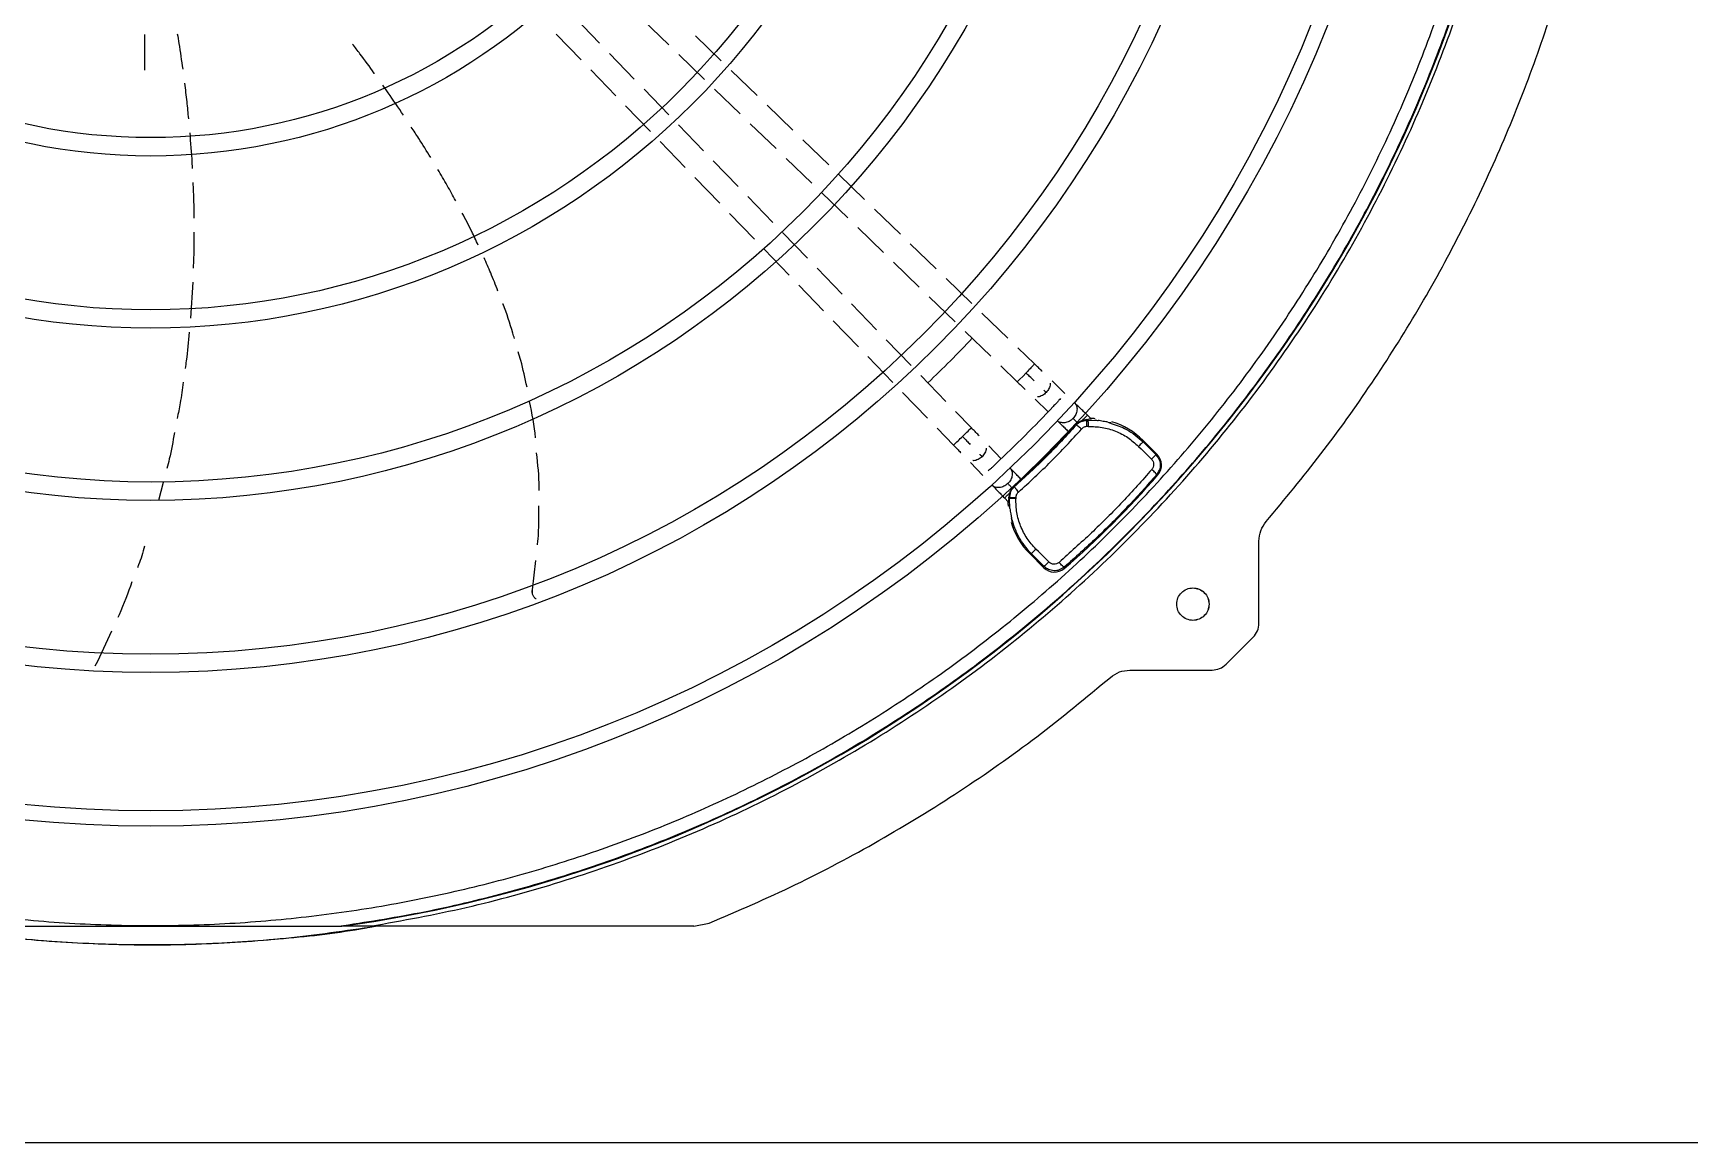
# Model space of a CAD drawing. Extents: x 5 to 331, y -33 to 175.
# Drawn here: x 181.66 to 194.76, y 51.5 to 60.28 of the extents above; entities that cross this region are included whole.
import ezdxf

# ---------------------------------------------------------------- set-up
doc = ezdxf.new("R2010")
doc.units = 0
doc.header["$MEASUREMENT"] = 0
doc.layers.get('0').update_dxf_attribs({"linetype": 'CONTINUOUS'})
doc.layers.add('0 Unit', color=7, linetype='CONTINUOUS')

msp = doc.modelspace()

# ---------------------------------------------------------------- linework, layer by layer
at = {"color": 7, "linetype": 'Continuous', "lineweight": 25}
for p, q in [((186.14283, 60.19643), (185.94573, 60.40027)), ((182.54474, 60.26693), (182.54474, 59.9831)), ((185.79867, 60.26917), (185.99605, 60.06504)), ((186.4848, 60.38202), (186.6891, 60.18448)), ((187.10358, 60.05754), (186.89955, 60.25481)), ((186.41644, 59.91345), (186.21952, 60.11711)), ((186.76764, 60.10854), (186.9715, 59.91142)), ((186.07279, 59.98568), (186.27032, 59.78138)), ((187.3874, 59.7831), (187.18293, 59.98081)), ((186.69047, 59.63005), (186.49349, 59.83377)), ((187.05076, 59.83479), (187.25442, 59.63786)), ((186.34685, 59.70223), (186.54413, 59.4982)), ((187.67022, 59.50965), (187.467, 59.70615)), ((186.96491, 59.34621), (186.76711, 59.55078)), ((187.33402, 59.5609), (187.53805, 59.36362)), ((186.62085, 59.41886), (186.81827, 59.21467)), ((187.95372, 59.23552), (187.74958, 59.43291)), ((187.23759, 59.0642), (187.04078, 59.26775)), ((187.61755, 59.28675), (187.8206, 59.09042)), ((186.89562, 59.13468), (187.09225, 58.93132)), ((188.23709, 58.96153), (188.03312, 59.15876)), ((187.51177, 58.78064), (187.31418, 58.98498)), ((187.89983, 59.01381), (188.10421, 58.8162)), ((187.16911, 58.85182), (187.36596, 58.64824)), ((188.52073, 58.68728), (188.31652, 58.88473)), ((187.78503, 58.49801), (187.5885, 58.70127)), ((188.1833, 58.73972), (188.38666, 58.5431)), ((187.44266, 58.56892), (187.64084, 58.36395)), ((188.80347, 58.4139), (188.59934, 58.61127)), ((188.46624, 58.46615), (188.67032, 58.26882)), ((182.92541, 58.3079), (182.90726, 58.02246)), ((188.05966, 58.21399), (187.86175, 58.41867)), ((189.08679, 58.13995), (188.88328, 58.33673)), ((187.71731, 58.28486), (187.91378, 58.08166)), ((188.74912, 58.19262), (188.95317, 57.99533)), ((188.33239, 57.93192), (188.13542, 58.13563)), ((189.37, 57.86611), (189.1657, 58.06365)), ((187.99052, 58.0023), (188.18848, 57.79757)), ((189.03272, 57.91842), (189.23586, 57.72199)), ((188.60617, 57.64877), (188.40938, 57.85229)), ((189.5823, 57.66084), (189.44945, 57.78929)), ((188.26457, 57.71887), (188.46203, 57.51465)), ((189.31528, 57.6452), (189.44543, 57.51936)), ((188.88029, 57.36527), (188.68265, 57.56968)), ((189.82194, 57.42841), (189.72088, 57.52655)), ((188.53848, 57.43559), (188.7352, 57.23213)), ((189.5867, 57.38245), (189.68906, 57.28306)), ((189.08235, 57.15629), (188.95663, 57.28631)), ((190.03109, 57.22573), (189.9994, 57.25637)), ((188.81225, 57.15244), (188.94084, 57.01946)), ((189.92269, 57.19384), (189.90977, 57.1815)), ((189.90977, 57.1815), (189.91014, 57.17744)), ((189.99386, 57.22231), (189.9596, 57.215)), ((189.96068, 57.20897), (189.99436, 57.21686)), ((189.99386, 57.22231), (190.00308, 57.223)), ((189.99436, 57.21686), (189.99386, 57.22231)), ((190.00364, 57.21716), (189.99436, 57.21686)), ((190.00548, 57.16696), (189.99604, 57.16666)), ((190.00308, 57.223), (190.00364, 57.21716)), ((190.00364, 57.21716), (190.08393, 57.21427)), ((189.31789, 56.9119), (189.21934, 57.01428)), ((190.40416, 57.00917), (190.42425, 56.98908)), ((190.42425, 56.98908), (190.50594, 56.90747)), ((190.43998, 57.04451), (190.43924, 57.05635)), ((190.43924, 57.05635), (190.55083, 56.94476)), ((190.54023, 56.94434), (190.43998, 57.04451)), ((189.07454, 56.88086), (189.17254, 56.77905)), ((190.55083, 56.94476), (190.54023, 56.94433)), ((182.69166, 56.72384), (182.65496, 56.58156)), ((190.55695, 56.78443), (190.54601, 56.7839)), ((189.34409, 56.60114), (189.37481, 56.56937)), ((189.37763, 56.59756), (189.37834, 56.60679)), ((189.38374, 56.59725), (189.37763, 56.59756)), ((189.3857, 56.6411), (189.37834, 56.60679)), ((189.37834, 56.60679), (189.38403, 56.60654)), ((189.38403, 56.60654), (189.38374, 56.59725)), ((189.38662, 56.51696), (189.38374, 56.59725)), ((189.38403, 56.60654), (189.3909, 56.63575)), ((189.40688, 56.67803), (189.41922, 56.69095)), ((189.42346, 56.69076), (189.41922, 56.69095)), ((189.43435, 56.60497), (189.43404, 56.59553)), ((191.35582, 55.61082), (191.35582, 56.26044)), ((185.6115, 55.8744), (185.63717, 56.10675)), ((189.54403, 56.16113), (189.55639, 56.16091)), ((189.65562, 56.04954), (189.54403, 56.16113)), ((189.65655, 56.06066), (189.55639, 56.16091)), ((189.61194, 56.17676), (189.59185, 56.19685)), ((189.69354, 56.09507), (189.61194, 56.17676)), ((189.65562, 56.04954), (189.65655, 56.06066)), ((189.81594, 56.04342), (189.817, 56.05489)), ((185.61097, 55.8744), (185.6115, 55.8744)), ((182.28322, 55.54787), (182.17281, 55.30839)), ((191.09636, 55.28614), (191.3097, 55.49948)), ((182.17281, 55.30839), (182.14998, 55.27068)), ((190.33541, 55.24002), (190.98502, 55.24002)), ((184.33199, 53.21457), (184.10514, 53.21457)), ((186.8887, 53.21457), (184.33199, 53.21457)), ((186.8887, 53.21457), (187.00819, 53.23812))]:
    msp.add_line(p, q, dxfattribs=at)
at = {"color": 8, "linetype": 'Continuous', "lineweight": 25}
for p, q in [((189.67396, 57.43527), (189.65497, 57.4537)), ((190.1619, 57.20079), (190.18763, 57.19076)), ((190.5616, 56.81145), (190.54601, 56.7839)), ((189.817, 56.05489), (189.78802, 56.03848))]:
    msp.add_line(p, q, dxfattribs=at)
at = {"color": 8, "linetype": 'Continuous', "lineweight": 25, "flags": 128}
msp.add_lwpolyline([(189.51406, 57.59012), (189.48786, 57.56304), (189.46562, 57.54009), (189.45072, 57.52475), (189.44543, 57.51936), (189.44543, 57.51936)], dxfattribs=at)
for centre, radius in [((182.59309, 64.00259), 9.99706), ((182.59309, 64.00197), 9.87436), ((182.59309, 64.00259), 8.78089), ((182.59309, 64.00197), 8.63615), ((182.59309, 64.00197), 7.41998), ((182.59928, 64.00207), 7.27453), ((182.59309, 64.00197), 6.05846), ((182.59309, 64.00197), 5.9131), ((182.59309, 64.00197), 4.69694), ((182.59309, 64.00197), 4.55158)]:
    msp.add_circle(centre, radius)
at = {"color": 7, "linetype": 'Continuous', "lineweight": 25}
for centre, radius, start, end in [((182.59821, 64.00197), 10.89215, 277.952419, 82.047581), ((182.59494, 64), 8.93423, 313.437539, 316.623841), ((182.59845, 64.00282), 9.76894, 313.118297, 316.88199), ((185.3409, 61.25945), 6.11841, 312.506864, 317.495239), ((185.34076, 61.2596), 6.87283, 310.627711, 319.372428)]:
    msp.add_arc(centre, radius, start, end, dxfattribs=at)
at = {"color": 8, "linetype": 'Continuous', "lineweight": 25}
for centre, radius, start, end in [((185.32952, 61.70976), 6.45294, 315.849598, 316.359274), ((178.02307, 68.48853), 15.83438, 313.946005, 314.301587), ((181.59846, 64.70749), 10.63091, 313.68259, 314.213901)]:
    msp.add_arc(centre, radius, start, end, dxfattribs=at)
at = {"color": 7, "linetype": 'Continuous', "lineweight": 25}
for centre, major_axis, ratio, start_param, end_param in [((190.02193, 56.63798), (-0.01094, 0.5912), 0.99873356, 6.19922493, 6.25533158), ((190.02193, 56.63798), (-0.01094, 0.5912), 0.99873356, 5.47991309, 5.97123283), ((190.46717, 56.86128), (0.11816, 0.00449), 0.99887071, 5.53666029, 7.03005136), ((189.96239, 56.57844), (0.5912, -0.01099), 0.99873837, 3.16909386, 3.23078), ((189.96239, 56.57844), (0.5912, -0.01099), 0.99873837, 3.44852138, 3.94495007), ((189.73909, 56.1332), (0.00447, 0.11816), 0.99886585, 2.39455207, 3.88794044)]:
    msp.add_ellipse(centre, major_axis=major_axis, ratio=ratio, start_param=start_param, end_param=end_param, dxfattribs=at)
for points, knots in [([(174.7678, 56.59055), (174.91033, 56.44482), (175.19748, 56.15123), (175.66233, 55.74005), (176.15491, 55.34952), (176.67618, 54.98473), (177.2242, 54.64755), (177.79693, 54.34094), (178.39174, 54.06742), (179.00522, 53.82937), (179.63439, 53.62854), (180.27591, 53.46632), (180.92617, 53.34377), (181.58146, 53.26146), (182.23818, 53.2195), (182.89286, 53.21758), (183.54142, 53.25497), (184.18043, 53.33045), (184.8067, 53.44239), (185.41803, 53.58911), (186.01194, 53.76859), (186.58923, 53.97971), (187.15363, 54.22321), (187.70834, 54.50111), (188.25319, 54.81477), (188.785, 55.16398), (189.30098, 55.54841), (189.79772, 55.96707), (190.27188, 56.41849), (190.71999, 56.90039), (191.13934, 57.41062), (191.52737, 57.94662), (191.88179, 58.50541), (192.20068, 59.08376), (192.48262, 59.67836), (192.7266, 60.28589), (192.93179, 60.90227), (193.09807, 61.52386), (193.22575, 62.14712), (193.3156, 62.76936), (193.36857, 63.38753), (193.386, 64.00197), (193.36857, 64.61641), (193.3156, 65.23457), (193.22575, 65.85681), (193.09807, 66.48007), (192.93179, 67.10167), (192.7266, 67.71805), (192.48263, 68.32557), (192.20069, 68.92017), (191.8818, 69.49853), (191.52738, 70.05732), (191.13935, 70.59331), (190.72001, 71.10354), (190.27189, 71.58544), (189.79773, 72.03687), (189.30099, 72.45553), (188.78501, 72.83997), (188.25321, 73.18916), (187.70836, 73.50283), (187.15364, 73.78074), (186.58924, 74.02424), (186.01195, 74.23536), (185.41805, 74.41483), (184.80672, 74.56155), (184.18044, 74.6735), (183.54143, 74.74897), (182.89287, 74.78637), (182.23819, 74.78445), (181.58148, 74.74249), (180.92618, 74.66018), (180.27592, 74.53763), (179.6344, 74.37542), (179.00524, 74.17458), (178.39175, 73.93654), (177.79694, 73.66301), (177.22421, 73.3564), (176.67619, 73.01922), (176.15492, 72.65444), (175.66234, 72.26391), (175.19748, 71.85273), (174.91033, 71.55913), (174.7678, 71.4134)], [0, 0, 0, 0, 0.01189592, 0.02396584, 0.03619649, 0.04857359, 0.06108194, 0.07373471, 0.0864717, 0.09927432, 0.11212355, 0.12500004, 0.13787625, 0.15072533, 0.16352795, 0.17626509, 0.18891813, 0.20142621, 0.21380317, 0.22603385, 0.23810393, 0.25000004, 0.2618959, 0.27396585, 0.28619652, 0.29857361, 0.31108196, 0.32373474, 0.33647171, 0.34927432, 0.36212355, 0.37500004, 0.38787624, 0.40072531, 0.41352793, 0.42626506, 0.4389181, 0.45142619, 0.46380314, 0.47603381, 0.48810388, 0.50000001, 0.51189586, 0.52396581, 0.53619649, 0.54857357, 0.56108191, 0.57373469, 0.58647168, 0.59927428, 0.6121235, 0.62499999, 0.63787621, 0.65072529, 0.66352791, 0.67626502, 0.68891805, 0.70142614, 0.71380312, 0.72603376, 0.73810387, 0.74999998, 0.76189582, 0.77396578, 0.78619645, 0.79857355, 0.81108188, 0.82373468, 0.83647168, 0.84927427, 0.86212351, 0.87499998, 0.88787621, 0.90072531, 0.91352792, 0.92626504, 0.93891808, 0.95142617, 0.96380314, 0.97603381, 0.98810396, 1, 1, 1, 1]), ([(184.07678, 53.21458), (184.29121, 53.24775), (184.72006, 53.31408), (185.35435, 53.46209), (185.97918, 53.64498), (186.59182, 53.86561), (187.19023, 54.12224), (187.77223, 54.41421), (188.33575, 54.74042), (188.87877, 55.09971), (189.39937, 55.4908), (189.89567, 55.91229), (190.3659, 56.36268), (190.80839, 56.84035), (191.22155, 57.34361), (191.60391, 57.87065), (191.95411, 58.41958), (192.27088, 58.98846), (192.55311, 59.57525), (192.79977, 60.17784), (193.01001, 60.7941), (193.18304, 61.42182), (193.31827, 62.05875), (193.41521, 62.70262), (193.47352, 63.35113), (193.49298, 64.00197), (193.47352, 64.65281), (193.41522, 65.30132), (193.31828, 65.94519), (193.18305, 66.58213), (193.01001, 67.20984), (192.79978, 67.8261), (192.55311, 68.42869), (192.27089, 69.01548), (191.95411, 69.58436), (191.60392, 70.1333), (191.22156, 70.66033), (190.8084, 71.16359), (190.36591, 71.64126), (189.89567, 72.09165), (189.39938, 72.51314), (188.87878, 72.90423), (188.33576, 73.26352), (187.77224, 73.58973), (187.19024, 73.88171), (186.59183, 74.13834), (185.97919, 74.35896), (185.35436, 74.54185), (184.72007, 74.68986), (184.29122, 74.7562), (184.07679, 74.78937)], [0, 0, 0, 0, 0.02083334, 0.04166665, 0.06250003, 0.08333335, 0.10416665, 0.125, 0.1458333, 0.16666668, 0.18749997, 0.20833336, 0.22916668, 0.25000001, 0.27083332, 0.29166664, 0.31250001, 0.33333334, 0.35416664, 0.37499996, 0.39583334, 0.41666666, 0.43749998, 0.4583333, 0.47916665, 0.5, 0.5208333, 0.54166664, 0.5625, 0.58333332, 0.60416664, 0.62499998, 0.64583333, 0.66666665, 0.68749999, 0.70833331, 0.72916664, 0.74999997, 0.77083333, 0.79166666, 0.81249999, 0.83333331, 0.85416669, 0.875, 0.89583335, 0.91666666, 0.9375, 0.95833334, 0.97916668, 1, 1, 1, 1]), ([(184.33199, 53.21457), (184.58485, 53.26062), (185.09057, 53.35271), (185.83441, 53.55821), (186.56274, 53.81182), (187.27116, 54.11717), (187.95635, 54.47142), (188.61485, 54.87317), (189.2434, 55.32031), (189.83885, 55.81067), (190.39827, 56.34177), (190.91884, 56.91099), (191.398, 57.51549), (191.83336, 58.15226), (192.22274, 58.81814), (192.56421, 59.50981), (192.85608, 60.22384), (193.09688, 60.95666), (193.28543, 61.70463), (193.42078, 62.46404), (193.50226, 63.23109), (193.52946, 64.00198), (193.50226, 64.77288), (193.42077, 65.53993), (193.28542, 66.29934), (193.09688, 67.04731), (192.85607, 67.78013), (192.5642, 68.49415), (192.22273, 69.18582), (191.83335, 69.8517), (191.39799, 70.48848), (190.91883, 71.09298), (190.39825, 71.66219), (189.83884, 72.1933), (189.24338, 72.68365), (188.61483, 73.13079), (187.95633, 73.53254), (187.27114, 73.88679), (186.56272, 74.19213), (185.83439, 74.44574), (185.09055, 74.65125), (184.58483, 74.74333), (184.33198, 74.78938)], [0, 0, 0, 0, 0.02500002, 0.05000002, 0.07500002, 0.10000003, 0.12499999, 0.15000004, 0.17499999, 0.20000003, 0.22500003, 0.25, 0.27500001, 0.30000002, 0.325, 0.35000002, 0.375, 0.4, 0.42500002, 0.45000001, 0.47500003, 0.50000003, 0.52499999, 0.55000001, 0.57500001, 0.6, 0.62500003, 0.65, 0.67500002, 0.70000003, 0.72500002, 0.75000002, 0.77499999, 0.80000001, 0.825, 0.85000003, 0.87500003, 0.89999998, 0.92500001, 0.95, 0.975, 1, 1, 1, 1]), ([(191.41297, 56.41447), (191.55973, 56.59108), (191.85326, 56.94429), (192.25283, 57.50598), (192.62077, 58.08851), (192.95298, 58.69228), (193.24905, 59.31452), (193.50773, 59.95322), (193.72818, 60.6061), (193.90961, 61.27089), (194.05138, 61.94524), (194.15301, 62.6268), (194.21413, 63.31318), (194.23452, 64.00197), (194.21413, 64.69077), (194.15301, 65.37715), (194.05138, 66.05871), (193.90961, 66.73306), (193.72818, 67.39785), (193.50773, 68.05073), (193.24905, 68.68943), (192.95298, 69.31167), (192.62077, 69.91544), (192.25283, 70.49797), (191.85326, 71.05965), (191.55973, 71.41287), (191.41297, 71.58948)], [0, 0, 0, 0, 0.04166672, 0.08333338, 0.12500007, 0.16666672, 0.20833335, 0.25000008, 0.29166671, 0.33333336, 0.37500001, 0.41666672, 0.45833338, 0.50000004, 0.54166669, 0.58333335, 0.62499999, 0.66666668, 0.70833333, 0.74999999, 0.79166669, 0.83333335, 0.87499997, 0.91666669, 0.95833332, 1, 1, 1, 1]), ([(182.80314, 60.27161), (182.80751, 60.24622), (182.82312, 60.15554), (182.8362, 60.06007), (182.84562, 59.99132)], [0, 0, 0, 0, 0.27992058, 1, 1, 1, 1]), ([(184.36266, 59.95661), (184.36211, 59.95738), (184.32451, 60.01027), (184.26673, 60.08844), (184.20868, 60.16519), (184.18919, 60.19097)], [0, 0, 0, 0, 0.00977442, 0.66748489, 1, 1, 1, 1]), ([(182.85965, 59.88128), (182.8659, 59.83257), (182.87773, 59.74024), (182.88654, 59.64473), (182.8907, 59.59962)], [0, 0, 0, 0, 0.5276329, 1, 1, 1, 1]), ([(184.59227, 59.62734), (184.55181, 59.68721), (184.49799, 59.76684), (184.44212, 59.84501), (184.42826, 59.8644)], [0, 0, 0, 0, 0.75189874, 1, 1, 1, 1]), ([(182.90119, 59.48982), (182.90774, 59.41048), (182.91551, 59.31635), (182.91996, 59.22092), (182.92066, 59.20594)], [0, 0, 0, 0, 0.8430023, 1, 1, 1, 1]), ([(184.80675, 59.29269), (184.77562, 59.34348), (184.72578, 59.4248), (184.67318, 59.50433), (184.65343, 59.53419)], [0, 0, 0, 0, 0.62458899, 1, 1, 1, 1]), ([(182.92598, 59.09647), (182.92671, 59.0817), (182.931, 58.99534), (182.93381, 58.90072), (182.93376, 58.82097), (182.93375, 58.81329)], [0, 0, 0, 0, 0.15715941, 0.91876163, 1, 1, 1, 1]), ([(185.00442, 58.95073), (184.98236, 58.99142), (184.93714, 59.07483), (184.88849, 59.15628), (184.86358, 59.198)], [0, 0, 0, 0, 0.48783985, 1, 1, 1, 1]), ([(185.18232, 58.60089), (185.16544, 58.63692), (185.12537, 58.72249), (185.0815, 58.80617), (185.05609, 58.85462)], [0, 0, 0, 0, 0.42108076, 1, 1, 1, 1]), ([(182.93379, 58.70208), (182.93403, 58.66389), (182.93462, 58.56923), (182.931, 58.47463), (182.92884, 58.41818)], [0, 0, 0, 0, 0.40333981, 1, 1, 1, 1]), ([(185.33797, 58.23731), (185.31964, 58.28525), (185.28566, 58.37411), (185.24657, 58.46085), (185.22857, 58.50079)], [0, 0, 0, 0, 0.53950514, 1, 1, 1, 1]), ([(185.46847, 57.86352), (185.46454, 57.8773), (185.43848, 57.96863), (185.40811, 58.05955), (185.37824, 58.13521), (185.37801, 58.13577)], [0, 0, 0, 0, 0.14993325, 0.99363261, 1, 1, 1, 1]), ([(182.89675, 57.9122), (182.89029, 57.83666), (182.8821, 57.74098), (182.86812, 57.64618), (182.86518, 57.62623)], [0, 0, 0, 0, 0.78959581, 1, 1, 1, 1]), ([(185.56872, 57.47757), (185.55345, 57.54784), (185.5331, 57.64153), (185.50601, 57.73359), (185.49923, 57.7566)], [0, 0, 0, 0, 0.75002041, 1, 1, 1, 1]), ([(189.64214, 57.60293), (189.64144, 57.60361), (189.6325, 57.61227), (189.61203, 57.63208), (189.59219, 57.65128), (189.58226, 57.66088)], [0, 0, 0, 0, 0.04042727, 0.52004872, 1, 1, 1, 1]), ([(182.84943, 57.51616), (182.8424, 57.4614), (182.83011, 57.36566), (182.81063, 57.27133), (182.8023, 57.23096)], [0, 0, 0, 0, 0.57203343, 1, 1, 1, 1]), ([(189.44543, 57.51936), (189.45534, 57.50977), (189.47517, 57.4906), (189.49639, 57.47007), (189.50602, 57.46073), (189.50747, 57.45933)], [0, 0, 0, 0, 0.45955348, 0.91864064, 1, 1, 1, 1]), ([(189.57773, 57.52853), (189.56608, 57.5398), (189.54525, 57.55996), (189.52359, 57.5809), (189.51406, 57.59012)], [0, 0, 0, 0, 0.55959472, 1, 1, 1, 1]), ([(189.78576, 57.38658), (189.78219, 57.3823), (189.77385, 57.37227), (189.76362, 57.36058), (189.75777, 57.3539)], [0, 0, 0, 0, 0.42766619, 1, 1, 1, 1]), ([(185.63542, 57.07598), (185.63542, 57.07605), (185.62848, 57.17304), (185.60827, 57.26879), (185.58807, 57.36448)], [0, 0, 0, 0, 0.00072988, 1, 1, 1, 1]), ([(189.75777, 57.3539), (189.75195, 57.34808), (189.74174, 57.33787), (189.73301, 57.32938), (189.72925, 57.32572)], [0, 0, 0, 0, 0.56927563, 1, 1, 1, 1]), ([(189.9994, 57.25637), (189.98941, 57.26603), (189.96944, 57.28534), (189.94128, 57.3126), (189.91595, 57.33715), (189.90315, 57.34956), (189.89675, 57.35577)], [0, 0, 0, 0, 0.25017208, 0.50011475, 0.74998553, 1, 1, 1, 1]), ([(182.78062, 57.1199), (182.76845, 57.04941), (182.75192, 56.95361), (182.72697, 56.85996), (182.72038, 56.83522)], [0, 0, 0, 0, 0.73577068, 1, 1, 1, 1]), ([(189.14335, 57.09315), (189.14166, 57.0949), (189.13205, 57.10486), (189.11118, 57.12646), (189.09196, 57.14635), (189.08235, 57.15629)], [0, 0, 0, 0, 0.09629337, 0.54799298, 1, 1, 1, 1]), ([(189.91014, 57.17744), (189.83267, 57.09269), (189.67774, 56.92321), (189.50822, 56.76824), (189.42346, 56.69076)], [0, 0, 0, 0, 0.50000174, 1, 1, 1, 1]), ([(189.45443, 56.64775), (189.54134, 56.72713), (189.71518, 56.88589), (189.87391, 57.05969), (189.95327, 57.14659)], [0, 0, 0, 0, 0.49999826, 1, 1, 1, 1]), ([(189.75961, 57.21455), (189.76558, 57.20876), (189.77751, 57.19718), (189.80085, 57.17457), (189.82678, 57.14946), (189.84536, 57.13149), (189.85465, 57.12251)], [0, 0, 0, 0, 0.25012281, 0.50000057, 0.74998294, 1, 1, 1, 1]), ([(189.85351, 57.12459), (189.85362, 57.12443), (189.85388, 57.12404), (189.85853, 57.12804), (189.86683, 57.13598), (189.87895, 57.14832), (189.89359, 57.16378), (189.90439, 57.1756), (189.90977, 57.1815)], [0, 0, 0, 0, 0.11173622, 0.27354644, 0.4507769, 0.63775233, 0.81954481, 1, 1, 1, 1]), ([(189.92269, 57.19384), (189.91447, 57.20179), (189.8998, 57.21599), (189.88987, 57.22563), (189.88549, 57.22987)], [0, 0, 0, 0, 0.55979484, 1, 1, 1, 1]), ([(189.95327, 57.14659), (189.94818, 57.15093), (189.93764, 57.15989), (189.92385, 57.17038), (189.91363, 57.17706), (189.91128, 57.17731), (189.91014, 57.17744)], [0, 0, 0, 0, 0.24189375, 0.50003536, 0.75816415, 1, 1, 1, 1]), ([(189.92269, 57.19384), (189.92821, 57.19801), (189.93998, 57.2069), (189.9528, 57.21219), (189.9596, 57.215)], [0, 0, 0, 0, 0.46912734, 1, 1, 1, 1]), ([(189.99604, 57.16666), (189.99203, 57.1663), (189.98395, 57.16556), (189.97247, 57.16127), (189.96184, 57.15518), (189.95611, 57.14944), (189.95327, 57.14659)], [0, 0, 0, 0, 0.24780677, 0.49940517, 0.75117, 1, 1, 1, 1]), ([(189.99604, 57.16666), (189.99583, 57.17324), (189.99541, 57.1864), (189.99488, 57.20242), (189.99449, 57.21382), (189.9944, 57.21585), (189.99436, 57.21686)], [0, 0, 0, 0, 0.25000515, 0.50000345, 0.75000652, 1, 1, 1, 1]), ([(190.03015, 57.22634), (190.03031, 57.22628), (190.03108, 57.22596), (190.02924, 57.22542), (190.02255, 57.22447), (190.01112, 57.22361), (190.00308, 57.223)], [0, 0, 0, 0, 0.05444134, 0.26679283, 0.48473064, 1, 1, 1, 1]), ([(190.00364, 57.21716), (190.00369, 57.21615), (190.0038, 57.21412), (190.00424, 57.20272), (190.00481, 57.1867), (190.00526, 57.17354), (190.00548, 57.16696)], [0, 0, 0, 0, 0.25000525, 0.49999534, 0.74999478, 1, 1, 1, 1]), ([(190.00548, 57.16696), (190.04229, 57.16598), (190.11592, 57.16402), (190.22239, 57.13246), (190.32162, 57.08261), (190.37665, 57.03365), (190.40416, 57.00917)], [0, 0, 0, 0, 0.24999331, 0.49999248, 0.74999467, 1, 1, 1, 1]), ([(190.05844, 57.21858), (190.05876, 57.2183), (190.05942, 57.21775), (190.06709, 57.21654), (190.07593, 57.21536), (190.08215, 57.21451), (190.08393, 57.21427)], [0, 0, 0, 0, 0.28746918, 0.57419112, 0.87831567, 1, 1, 1, 1]), ([(190.1619, 57.20079), (190.15649, 57.20175), (190.14522, 57.20375), (190.13186, 57.20568), (190.11768, 57.20806), (190.10286, 57.211), (190.0902, 57.21319), (190.08393, 57.21427)], [0, 0, 0, 0, 0.22403676, 0.4664933, 0.48175145, 0.7432779, 1, 1, 1, 1]), ([(190.1619, 57.20079), (190.16689, 57.19974), (190.17687, 57.19763), (190.18514, 57.19605), (190.18636, 57.19623), (190.18686, 57.19631)], [0, 0, 0, 0, 0.37193442, 0.74511645, 1, 1, 1, 1]), ([(190.18763, 57.19076), (190.22914, 57.17732), (190.32343, 57.14679), (190.39816, 57.08121), (190.43998, 57.04451)], [0, 0, 0, 0, 0.44028918, 1, 1, 1, 1]), ([(188.94084, 57.01946), (188.95041, 57.00955), (188.96955, 56.98975), (188.98909, 56.96951), (188.99753, 56.96078), (188.998, 56.96029)], [0, 0, 0, 0, 0.48577429, 0.97107325, 1, 1, 1, 1]), ([(189.01181, 57.08787), (189.02355, 57.07573), (189.0445, 57.05406), (189.06455, 57.0333), (189.07338, 57.02417)], [0, 0, 0, 0, 0.56004536, 1, 1, 1, 1]), ([(190.43998, 57.04451), (190.43931, 57.04388), (190.43795, 57.04264), (190.42982, 57.03466), (190.41833, 57.02329), (190.40888, 57.01388), (190.40416, 57.00917)], [0, 0, 0, 0, 0.25000529, 0.50000003, 0.750004, 1, 1, 1, 1]), ([(185.66337, 56.65941), (185.66356, 56.66738), (185.66591, 56.76718), (185.65445, 56.86695), (185.64391, 56.95876)], [0, 0, 0, 0, 0.07987082, 1, 1, 1, 1]), ([(189.27558, 56.87204), (189.27192, 56.86828), (189.26344, 56.85957), (189.25323, 56.84936), (189.24743, 56.84356)], [0, 0, 0, 0, 0.43208924, 1, 1, 1, 1]), ([(190.54023, 56.94434), (190.53973, 56.94353), (190.53873, 56.94193), (190.53108, 56.93348), (190.51996, 56.92174), (190.51061, 56.91223), (190.50594, 56.90747)], [0, 0, 0, 0, 0.25000323, 0.49999178, 0.74999887, 1, 1, 1, 1]), ([(190.50594, 56.90747), (190.50661, 56.90678), (190.50921, 56.9041), (190.51381, 56.89816), (190.52058, 56.88588), (190.52482, 56.86735), (190.52146, 56.84456), (190.51296, 56.83225), (190.5087, 56.82607)], [0, 0, 0, 0, 0.03219134, 0.12542244, 0.25076508, 0.49987172, 0.74928494, 1, 1, 1, 1]), ([(190.54023, 56.94433), (190.54952, 56.93281), (190.56816, 56.9097), (190.57646, 56.86645), (190.5742, 56.83162), (190.56421, 56.81562), (190.5616, 56.81145)], [0, 0, 0, 0, 0.30374926, 0.60898835, 0.89811812, 1, 1, 1, 1]), ([(189.24743, 56.84356), (189.24074, 56.83771), (189.22906, 56.82748), (189.21901, 56.81911), (189.21472, 56.81554)], [0, 0, 0, 0, 0.57226523, 1, 1, 1, 1]), ([(189.47801, 56.74584), (189.46904, 56.75511), (189.45112, 56.77365), (189.42612, 56.79954), (189.40364, 56.82285), (189.39215, 56.83477), (189.38641, 56.84073)], [0, 0, 0, 0, 0.25014044, 0.50015301, 0.74999641, 1, 1, 1, 1]), ([(189.41922, 56.69095), (189.42511, 56.69632), (189.43693, 56.7071), (189.4522, 56.72158), (189.46455, 56.7337), (189.47276, 56.74227), (189.4767, 56.74689), (189.47607, 56.74691), (189.47585, 56.74692)], [0, 0, 0, 0, 0.18091213, 0.36316203, 0.5452202, 0.72826249, 0.90957077, 1, 1, 1, 1]), ([(190.5087, 56.82607), (190.43236, 56.74041), (190.27914, 56.56849), (190.03297, 56.32234), (189.86083, 56.16888), (189.77496, 56.09232)], [0, 0, 0, 0, 0.33231799, 0.66694553, 1, 1, 1, 1]), ([(190.54601, 56.7839), (190.46992, 56.69862), (190.3176, 56.52792), (190.07306, 56.28338), (189.9023, 56.131), (189.817, 56.05489)], [0, 0, 0, 0, 0.33313451, 0.66686549, 1, 1, 1, 1]), ([(190.54601, 56.7839), (190.54588, 56.78522), (190.54559, 56.78797), (190.53745, 56.79826), (190.52465, 56.81165), (190.51389, 56.82138), (190.5087, 56.82607)], [0, 0, 0, 0, 0.24107498, 0.49981908, 0.7586658, 1, 1, 1, 1]), ([(189.24459, 56.70422), (189.2508, 56.69777), (189.26322, 56.68487), (189.2878, 56.6594), (189.31511, 56.63113), (189.33445, 56.61111), (189.34413, 56.6011)], [0, 0, 0, 0, 0.25012618, 0.50004555, 0.74994553, 1, 1, 1, 1]), ([(189.37092, 56.71529), (189.37648, 56.70952), (189.38643, 56.69919), (189.40061, 56.68452), (189.40688, 56.67803)], [0, 0, 0, 0, 0.55832762, 1, 1, 1, 1]), ([(189.37763, 56.59756), (189.37701, 56.5895), (189.37612, 56.57805), (189.37512, 56.5713), (189.37455, 56.56943), (189.37421, 56.57021), (189.37414, 56.57038)], [0, 0, 0, 0, 0.51288806, 0.7297074, 0.94127034, 1, 1, 1, 1]), ([(189.43404, 56.59553), (189.42746, 56.59575), (189.4143, 56.59619), (189.39825, 56.59673), (189.38681, 56.59712), (189.38476, 56.5972), (189.38374, 56.59725)], [0, 0, 0, 0, 0.24999916, 0.4999941, 0.75000687, 1, 1, 1, 1]), ([(189.38403, 56.60654), (189.38506, 56.60651), (189.38711, 56.60645), (189.39855, 56.6061), (189.4146, 56.60559), (189.42777, 56.60518), (189.43435, 56.60497)], [0, 0, 0, 0, 0.25000933, 0.50000468, 0.75001273, 1, 1, 1, 1]), ([(189.3857, 56.6411), (189.38851, 56.64791), (189.39381, 56.66073), (189.4027, 56.67251), (189.40688, 56.67803)], [0, 0, 0, 0, 0.53088575, 1, 1, 1, 1]), ([(189.42346, 56.69076), (189.4236, 56.68963), (189.42388, 56.6873), (189.4306, 56.67713), (189.44112, 56.66337), (189.45009, 56.65284), (189.45443, 56.64775)], [0, 0, 0, 0, 0.24185407, 0.49998639, 0.75812741, 1, 1, 1, 1]), ([(189.59185, 56.19685), (189.56736, 56.22436), (189.5184, 56.27939), (189.46855, 56.37862), (189.43698, 56.48509), (189.43502, 56.55872), (189.43404, 56.59553)], [0, 0, 0, 0, 0.2500021, 0.49999957, 0.75000041, 1, 1, 1, 1]), ([(189.43435, 56.60497), (189.43472, 56.60898), (189.43545, 56.61707), (189.43974, 56.62855), (189.44584, 56.63918), (189.45158, 56.6449), (189.45443, 56.64775)], [0, 0, 0, 0, 0.24784927, 0.4994389, 0.75119496, 1, 1, 1, 1]), ([(185.6508, 56.23013), (185.65254, 56.24496), (185.66449, 56.34701), (185.66259, 56.45035), (185.66097, 56.53868)], [0, 0, 0, 0, 0.14537869, 1, 1, 1, 1]), ([(189.38662, 56.51696), (189.38592, 56.52212), (189.38463, 56.53162), (189.38319, 56.54104), (189.38255, 56.54191), (189.38222, 56.54236)], [0, 0, 0, 0, 0.36681539, 0.67605272, 1, 1, 1, 1]), ([(189.38662, 56.51696), (189.38771, 56.5107), (189.38991, 56.49805), (189.39286, 56.48323), (189.39425, 56.47495), (189.39483, 56.47141), (189.39589, 56.4648), (189.39763, 56.45292), (189.39914, 56.4444), (189.4001, 56.43899)], [0, 0, 0, 0, 0.25661028, 0.51806095, 0.53325305, 0.55987764, 0.6474537, 0.77620281, 1, 1, 1, 1]), ([(189.55639, 56.16091), (189.51999, 56.20291), (189.44887, 56.28499), (189.4161, 56.38846), (189.4001, 56.43899)], [0, 0, 0, 0, 0.51171563, 1, 1, 1, 1]), ([(189.40448, 56.41393), (189.40456, 56.41472), (189.40471, 56.41631), (189.40293, 56.42543), (189.40105, 56.43444), (189.4001, 56.43899)], [0, 0, 0, 0, 0.33193936, 0.66326982, 1, 1, 1, 1]), ([(191.35582, 56.26044), (191.35843, 56.28867), (191.36366, 56.34515), (191.39653, 56.39136), (191.41297, 56.41447)], [0, 0, 0, 0, 0.49999891, 1, 1, 1, 1]), ([(182.54474, 56.21948), (182.53005, 56.16969), (182.51292, 56.11162), (182.49077, 56.05561), (182.48761, 56.04763)], [0, 0, 0, 0, 0.85756126, 1, 1, 1, 1]), ([(189.55639, 56.16091), (189.55703, 56.16161), (189.5583, 56.16299), (189.56632, 56.17115), (189.57772, 56.18267), (189.58714, 56.19212), (189.59185, 56.19685)], [0, 0, 0, 0, 0.25000204, 0.49999766, 0.75003259, 1, 1, 1, 1]), ([(189.65655, 56.06066), (189.65737, 56.06117), (189.659, 56.0622), (189.66749, 56.06989), (189.67926, 56.08104), (189.68878, 56.0904), (189.69354, 56.09507)], [0, 0, 0, 0, 0.24999913, 0.50000179, 0.74999083, 1, 1, 1, 1]), ([(189.77496, 56.09232), (189.76878, 56.08806), (189.75647, 56.07956), (189.73364, 56.07619), (189.71245, 56.08106), (189.69959, 56.08921), (189.69424, 56.0944), (189.69354, 56.09507)], [0, 0, 0, 0, 0.25092605, 0.50051545, 0.74980489, 0.96748966, 1, 1, 1, 1]), ([(189.817, 56.05489), (189.81569, 56.05504), (189.81298, 56.05535), (189.80273, 56.06355), (189.78937, 56.07637), (189.77965, 56.08713), (189.77496, 56.09232)], [0, 0, 0, 0, 0.24124631, 0.50005604, 0.75884618, 1, 1, 1, 1]), ([(182.44482, 55.93808), (182.41326, 55.85028), (182.37905, 55.75511), (182.33676, 55.66394), (182.33348, 55.65688)], [0, 0, 0, 0, 0.92249093, 1, 1, 1, 1]), ([(189.78802, 56.03848), (189.78431, 56.03619), (189.76875, 56.02655), (189.73442, 56.02447), (189.69119, 56.03272), (189.66808, 56.05136), (189.65655, 56.06066)], [0, 0, 0, 0, 0.09153636, 0.38398445, 0.69274822, 1, 1, 1, 1]), ([(185.64042, 55.80376), (185.63889, 55.80455), (185.63003, 55.8091), (185.61806, 55.82381), (185.60872, 55.84805), (185.61019, 55.86529), (185.61097, 55.8744)], [0, 0, 0, 0, 0.06312289, 0.36614603, 0.66494162, 1, 1, 1, 1]), ([(185.64073, 55.80388), (185.63926, 55.80464), (185.63047, 55.80918), (185.61857, 55.82385), (185.60925, 55.84808), (185.61072, 55.8653), (185.6115, 55.8744)], [0, 0, 0, 0, 0.06106089, 0.36475521, 0.66423441, 1, 1, 1, 1]), ([(190.70605, 55.76168), (190.70797, 55.77844), (190.71183, 55.81198), (190.74145, 55.85463), (190.7838, 55.88313), (190.83417, 55.89314), (190.88454, 55.88313), (190.92689, 55.85463), (190.95652, 55.81198), (190.96037, 55.77845), (190.9623, 55.76168)], [0, 0, 0, 0, 0.12499913, 0.24999634, 0.37500168, 0.50000081, 0.62499994, 0.7500004, 0.87500087, 1, 1, 1, 1]), ([(190.83339, 55.8898), (190.85018, 55.88787), (190.88376, 55.88402), (190.92611, 55.85439), (190.95574, 55.81204), (190.95959, 55.77846), (190.96151, 55.76168)], [0, 0, 0, 0, 0.24999867, 0.5, 0.75000133, 1, 1, 1, 1]), ([(190.9623, 55.76168), (190.96037, 55.74491), (190.95652, 55.71137), (190.92689, 55.66872), (190.88454, 55.64022), (190.83417, 55.63021), (190.78381, 55.64022), (190.74145, 55.66872), (190.71182, 55.71137), (190.70797, 55.74491), (190.70605, 55.76168)], [0, 0, 0, 0, 0.12500398, 0.25000353, 0.37499983, 0.49999919, 0.62499856, 0.74999973, 0.87499602, 1, 1, 1, 1]), ([(190.96151, 55.76168), (190.95959, 55.74489), (190.95574, 55.71131), (190.92611, 55.66896), (190.88376, 55.63933), (190.85018, 55.63548), (190.83339, 55.63355)], [0, 0, 0, 0, 0.25000835, 0.50000787, 0.75000087, 1, 1, 1, 1]), ([(191.3097, 55.49948), (191.32286, 55.51577), (191.34916, 55.54836), (191.3536, 55.59), (191.35582, 55.61082)], [0, 0, 0, 0, 0.49999369, 1, 1, 1, 1]), ([(190.98502, 55.24002), (191.00585, 55.24224), (191.04749, 55.24668), (191.08007, 55.27299), (191.09636, 55.28614)], [0, 0, 0, 0, 0.50001348, 1, 1, 1, 1]), ([(187.00819, 53.23812), (187.23698, 53.33696), (187.69455, 53.53464), (188.35513, 53.88608), (188.99263, 54.27679), (189.60563, 54.70588), (189.98946, 55.02388), (190.18138, 55.18288)], [0, 0, 0, 0, 0.1999999, 0.39999985, 0.59999953, 0.79999972, 1, 1, 1, 1]), ([(190.18138, 55.18288), (190.20448, 55.19931), (190.2507, 55.23219), (190.30718, 55.23741), (190.33541, 55.24002)], [0, 0, 0, 0, 0.49999898, 1, 1, 1, 1]), ([(180.81654, 53.21457), (181.05204, 53.18035), (181.52303, 53.1119), (182.23614, 53.06772), (182.95008, 53.06772), (183.66319, 53.1119), (184.13418, 53.18035), (184.36968, 53.21457)], [0, 0, 0, 0, 0.20000003, 0.4, 0.6, 0.79999997, 1, 1, 1, 1]), ([(180.87664, 53.20697), (180.91812, 53.19941), (181.17351, 53.15287), (181.64882, 53.10476), (182.29993, 53.06538), (182.95285, 53.06724), (183.60363, 53.11111), (184.05845, 53.15868), (184.29351, 53.20255), (184.31482, 53.20653)], [0, 0, 0, 0, 0.03662794, 0.22553482, 0.41444161, 0.60334842, 0.79225505, 0.98116195, 1, 1, 1, 1]), ([(181.11976, 53.21457), (181.16151, 53.21457), (181.25743, 53.21457), (181.42388, 53.21457), (181.58192, 53.21457), (181.72248, 53.21457), (181.83611, 53.21457), (181.96099, 53.21457), (182.10081, 53.21457), (182.25424, 53.21457), (182.42987, 53.21457), (182.60881, 53.21457), (182.77694, 53.21457), (182.9233, 53.21457), (183.05289, 53.21457), (183.17608, 53.21457), (183.28762, 53.21457), (183.39233, 53.21457), (183.48848, 53.21457), (183.6191, 53.21457), (183.77358, 53.21457), (183.94015, 53.21457), (184.03603, 53.21457), (184.07678, 53.21457)], [0, 0, 0, 0, 0.04319606, 0.09922624, 0.16874904, 0.20342818, 0.24150389, 0.28375478, 0.32978961, 0.38297483, 0.43900081, 0.507486, 0.56402989, 0.60911889, 0.65557383, 0.69514671, 0.73376385, 0.76844518, 0.80111685, 0.83108344, 0.900692, 0.95778928, 1, 1, 1, 1]), ([(184.07678, 53.21457), (184.08369, 53.21457), (184.09296, 53.21457), (184.10185, 53.21457), (184.10452, 53.21457), (184.10495, 53.21457), (184.10514, 53.21457)], [0, 0, 0, 0, 0.63346325, 0.85052573, 0.931193, 1, 1, 1, 1])]:
    msp.add_open_spline(points, degree=3, knots=knots, dxfattribs=at)
at = {"color": 8, "linetype": 'Continuous', "lineweight": 25}
for points, knots in [([(189.58224, 57.66086), (189.58124, 57.6598), (189.57924, 57.65767), (189.56351, 57.64132), (189.54094, 57.61794), (189.52302, 57.59939), (189.51406, 57.59012)], [0, 0, 0, 0, 0.24927352, 0.49951688, 0.74976125, 1, 1, 1, 1]), ([(189.67396, 57.43527), (189.66421, 57.42711), (189.64471, 57.41078), (189.61867, 57.40042), (189.60637, 57.4016), (189.60516, 57.40172)], [0, 0, 0, 0, 0.47424461, 0.9484622, 1, 1, 1, 1]), ([(189.70476, 57.50847), (189.70509, 57.50616), (189.70702, 57.49285), (189.69757, 57.46535), (189.68183, 57.4453), (189.67396, 57.43527)], [0, 0, 0, 0, 0.09475033, 0.54737631, 1, 1, 1, 1]), ([(189.89671, 57.35575), (189.90315, 57.34749), (189.91606, 57.33092), (189.91916, 57.29635), (189.90981, 57.26018), (189.8936, 57.23997), (189.88549, 57.22987)], [0, 0, 0, 0, 0.24876931, 0.49917828, 0.74958665, 1, 1, 1, 1]), ([(189.88549, 57.22987), (189.8757, 57.22146), (189.85611, 57.20463), (189.81978, 57.19362), (189.78677, 57.19709), (189.76524, 57.20559), (189.75969, 57.21452), (189.75966, 57.21458)], [0, 0, 0, 0, 0.24958696, 0.49917855, 0.74877366, 0.99836904, 1, 1, 1, 1]), ([(189.91014, 57.17744), (189.91605, 57.18315), (189.92773, 57.19445), (189.94502, 57.20603), (189.95683, 57.20825), (189.96068, 57.20897)], [0, 0, 0, 0, 0.40859397, 0.80714936, 1, 1, 1, 1]), ([(189.2, 56.9955), (189.20008, 56.99462), (189.20119, 56.98264), (189.19086, 56.95695), (189.17456, 56.93747), (189.16641, 56.92772)], [0, 0, 0, 0, 0.03813491, 0.51905637, 1, 1, 1, 1]), ([(189.16641, 56.92772), (189.15638, 56.91984), (189.13632, 56.90407), (189.10853, 56.89461), (189.09494, 56.89659), (189.09237, 56.89696)], [0, 0, 0, 0, 0.4477343, 0.89548805, 1, 1, 1, 1]), ([(189.14779, 56.94705), (189.14813, 56.9467), (189.15541, 56.93915), (189.16104, 56.9333), (189.16641, 56.92773)], [0, 0, 0, 0, 0.04601476, 1, 1, 1, 1]), ([(189.38636, 56.84071), (189.39252, 56.83224), (189.40486, 56.81525), (189.4068, 56.7806), (189.39624, 56.74476), (189.37936, 56.72512), (189.37092, 56.71529)], [0, 0, 0, 0, 0.24872936, 0.49915523, 0.74957319, 1, 1, 1, 1]), ([(189.37092, 56.71529), (189.36084, 56.70721), (189.34069, 56.69105), (189.30403, 56.68127), (189.2711, 56.68584), (189.25002, 56.69511), (189.24467, 56.70418), (189.24463, 56.70424)], [0, 0, 0, 0, 0.24958277, 0.49916059, 0.74873387, 0.99830892, 1, 1, 1, 1]), ([(189.3444, 56.60136), (189.34432, 56.60128), (189.34382, 56.60078), (189.34623, 56.60308), (189.35173, 56.60835), (189.3606, 56.61689), (189.37191, 56.62779), (189.3811, 56.63666), (189.3857, 56.6411)], [0, 0, 0, 0, 0.0377934, 0.23023493, 0.4226848, 0.61511494, 0.80756027, 1, 1, 1, 1]), ([(189.3909, 56.63575), (189.39187, 56.64119), (189.39426, 56.65457), (189.40643, 56.67325), (189.41773, 56.68487), (189.42346, 56.69076)], [0, 0, 0, 0, 0.25259076, 0.6209896, 1, 1, 1, 1])]:
    msp.add_open_spline(points, degree=3, knots=knots, dxfattribs=at)
at = {"layer": '0 Unit'}
msp.add_line((197.13053, 51.50197), (78.06803, 51.50197), dxfattribs=at)

doc.saveas('drawing.dxf')
